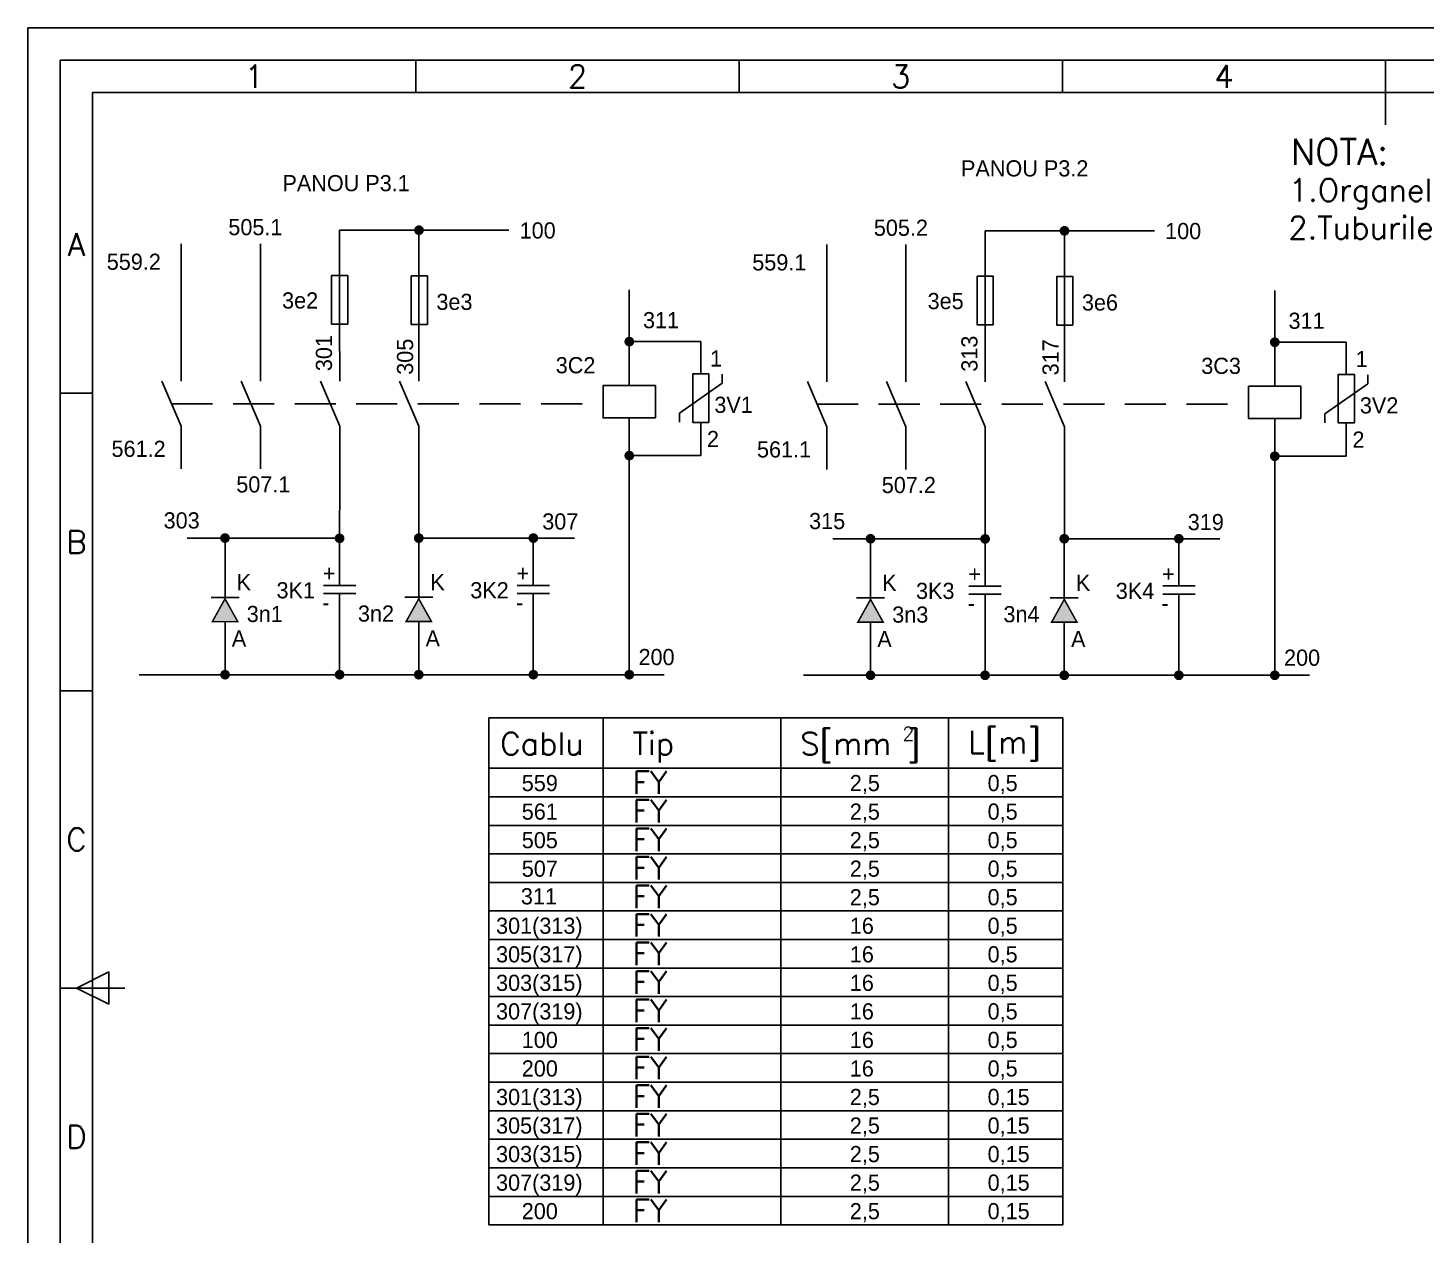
# Model space of a CAD drawing. Header units: millimetres. Extents: x 11 to 641, y 7 to 304.
# Drawn here: x 10.6 to 226.8, y 117.5 to 304.2 of the extents above; entities that cross this region are included whole.
import ezdxf
from ezdxf.enums import TextEntityAlignment as Align

# ---------------------------------------------------------------- set-up
doc = ezdxf.new("R2010")
doc.units = ezdxf.units.MM
doc.linetypes.add('HIDDEN', pattern=[9.525, 6.35, -3.175])
doc.layers.add('LIN_GR', color=3, linetype='Continuous')
doc.layers.add('LIN_SUB', color=7, linetype='Continuous')
doc.styles.add('ISO', font='SIMPLEX.shx')
doc.styles.add('ISOCP', font='SIMPLEX.SHX')

# ---------------------------------------------------------------- blocks, each defined once
blk = doc.blocks.new('a3')
at = {"color": 70}
for p, q in [((-360, 287), (-360, 292)), ((-310, 287), (-310, 292)), ((-260, 287), (-260, 292)), ((-210, 282), (-210, 292)), ((-410, 240.5), (-415, 240.5)), ((-410, 194.5), (-415, 194.5)), ((-412.5, 148.5), (-407.5, 151)), ((-407.5, 151), (-407.5, 146)), ((-415, 148.5), (-405, 148.5)), ((-407.5, 146), (-412.5, 148.5))]:
    blk.add_line(p, q, dxfattribs=at)
at = {"color": 240}
for points in [[(0, 297), (-420, 297), (-420, 0), (0, 0)], [(-5, 292), (-415, 292), (-415, 5), (-5, 5)]]:
    blk.add_lwpolyline(points, close=True, dxfattribs=at)
at = {"color": 70}
blk.add_lwpolyline([(-10, 287), (-410, 287), (-410, 10), (-10, 10)], close=True, dxfattribs=at)
at = {"color": 50}
for s, style, p in [('1', 'ISOCP', (-385, 289.5)), ('2', 'ISO', (-335, 289.5)), ('3', 'ISO', (-285, 289.5)), ('4', 'ISO', (-235, 289.5)), ('A', 'ISO', (-412.5, 263.5)), ('B', 'ISO', (-412.5, 217.5)), ('C', 'ISO', (-412.5, 171.5)), ('D', 'ISO', (-412.5, 125.5))]:
    blk.add_text(s, height=3.5, dxfattribs=dict(at, style=style)).set_placement(p, align=Align.MIDDLE)

msp = doc.modelspace()

# ---------------------------------------------------------------- linework, layer by layer
at = {"color": 2}
for p, q in [((58.7853, 267.1233), (58.7853, 272.9059)), ((58.7853, 272.9059), (71.0594, 272.9059)), ((71.0594, 249.5556), (71.0594, 272.9059)), ((71.0594, 272.9059), (84.9745, 272.9059)), ((158.6299, 272.8101), (170.904, 272.8101)), ((158.6299, 267.0276), (158.6299, 272.8101)), ((170.904, 249.4599), (170.904, 272.8101)), ((170.904, 272.8101), (184.8191, 272.8101)), ((34.2822, 251.1912), (34.2822, 270.8035)), ((46.5413, 251.1912), (46.5413, 270.8035)), ((134.1268, 251.0954), (134.1268, 270.7077)), ((146.3859, 251.0954), (146.3859, 270.7077)), ((58.7853, 265.8733), (58.7853, 267.1233)), ((158.6299, 265.7776), (158.6299, 267.0276)), ((58.7853, 265.8733), (58.7853, 258.3733)), ((158.6299, 265.7776), (158.6299, 258.2776)), ((103.5882, 251.3587), (103.5882, 263.6702)), ((203.4328, 251.2629), (203.4328, 263.5745)), ((58.7853, 258.3733), (58.7853, 257.1258)), ((158.6299, 258.2776), (158.6299, 257.0301)), ((58.8003, 251.1912), (58.7853, 257.1258)), ((103.5882, 255.6693), (114.6514, 255.6693)), ((114.6514, 250.6834), (114.6514, 255.6693)), ((158.645, 251.0954), (158.6299, 257.0301)), ((203.4328, 255.5735), (214.4961, 255.5735)), ((214.4961, 250.5877), (214.4961, 255.5735)), ((34.2822, 249.5556), (34.2822, 251.1912)), ((46.5413, 249.5556), (46.5413, 251.1912)), ((58.8003, 249.5556), (58.8003, 251.1912)), ((103.5882, 248.8587), (103.5882, 251.3587)), ((134.1268, 249.4599), (134.1268, 251.0954)), ((146.3859, 249.4599), (146.3859, 251.0954)), ((158.645, 249.4599), (158.645, 251.0954)), ((203.4328, 248.7629), (203.4328, 251.2629)), ((34.2822, 242.5737), (31.2822, 249.5737)), ((46.5413, 242.5737), (43.5413, 249.5737)), ((58.8003, 242.5737), (55.8003, 249.5737)), ((71.0594, 242.5737), (68.0594, 249.5737)), ((117.9599, 249.2441), (111.343, 244.5919)), ((117.9599, 249.2441), (117.9599, 250.6461)), ((134.1268, 242.4779), (131.1268, 249.4779)), ((146.3859, 242.4779), (143.3859, 249.4779)), ((158.645, 242.4779), (155.645, 249.4779)), ((170.904, 242.4779), (167.904, 249.4779)), ((217.8045, 249.1483), (211.1876, 244.4962)), ((217.8045, 249.1483), (217.8045, 250.5503)), ((111.343, 243.1899), (111.343, 244.5919)), ((211.1876, 243.0942), (211.1876, 244.4962)), ((34.2822, 242.5737), (34.2822, 241.1937)), ((46.5413, 242.5737), (46.5413, 241.1937)), ((58.8003, 242.5737), (58.8003, 241.1937)), ((71.0594, 242.5737), (71.0594, 225.28)), ((103.5882, 241.3572), (103.5882, 243.8587)), ((114.6514, 243.1834), (114.6514, 238.0385)), ((134.1268, 242.4779), (134.1268, 241.0979)), ((146.3859, 242.4779), (146.3859, 241.0979)), ((158.645, 242.4779), (158.645, 241.0979)), ((170.904, 242.4779), (170.904, 225.1842)), ((203.4328, 241.2614), (203.4328, 243.7629)), ((214.4961, 243.0877), (214.4961, 237.9427)), ((34.2822, 241.1937), (34.2822, 236.0138)), ((46.5413, 241.1937), (46.5413, 236.0138)), ((58.8003, 233.9102), (58.8003, 241.1937)), ((103.5882, 204.5352), (103.5882, 241.3572)), ((134.1268, 241.0979), (134.1268, 235.9181)), ((146.3859, 241.0979), (146.3859, 235.9181)), ((158.645, 233.8144), (158.645, 241.0979)), ((203.4328, 204.4395), (203.4328, 241.2614)), ((103.5882, 238.0385), (114.6514, 238.0385)), ((203.4328, 237.9427), (214.4961, 237.9427)), ((58.8003, 233.9102), (58.7779, 225.2527)), ((158.645, 233.8144), (158.6226, 225.1569)), ((41.0582, 225.2756), (35.2058, 225.2756)), ((41.0582, 225.2756), (41.0582, 219.2192)), ((49.9181, 225.2756), (41.0582, 225.2756)), ((49.9181, 225.2756), (58.778, 225.2756)), ((58.778, 225.2756), (58.778, 219.2192)), ((71.025, 225.28), (71.025, 219.2236)), ((79.8849, 225.28), (71.025, 225.28)), ((79.8849, 225.28), (88.7448, 225.28)), ((88.7448, 225.28), (88.7448, 219.2236)), ((88.7448, 225.28), (95.1077, 225.28)), ((140.9028, 225.1798), (135.0504, 225.1798)), ((149.7627, 225.1798), (140.9028, 225.1798)), ((140.9028, 225.1798), (140.9028, 219.1234)), ((149.7627, 225.1798), (158.6226, 225.1798)), ((158.6226, 225.1798), (158.6226, 219.1234)), ((179.7295, 225.1842), (170.8696, 225.1842)), ((170.8696, 225.1842), (170.8696, 219.1278)), ((179.7295, 225.1842), (188.5894, 225.1842)), ((188.5894, 225.1842), (188.5894, 219.1278)), ((188.5894, 225.1842), (194.9523, 225.1842)), ((41.0582, 215.9945), (41.0582, 219.2192)), ((58.778, 217.9692), (58.778, 219.2192)), ((71.025, 215.9989), (71.025, 219.2236)), ((88.7448, 217.9736), (88.7448, 219.2236)), ((140.9028, 215.8988), (140.9028, 219.1234)), ((158.6226, 217.8734), (158.6226, 219.1234)), ((170.8696, 215.9032), (170.8696, 219.1278)), ((188.5894, 217.8778), (188.5894, 219.1278)), ((58.778, 216.7188), (58.778, 215.4692)), ((88.7448, 216.7232), (88.7448, 215.4736)), ((158.6226, 216.623), (158.6226, 215.3734)), ((188.5894, 216.6274), (188.5894, 215.3778)), ((58.778, 204.1602), (58.778, 215.4692)), ((88.7448, 204.1602), (88.7448, 215.4736)), ((158.6226, 204.0645), (158.6226, 215.3734)), ((188.5894, 204.0645), (188.5894, 215.3778)), ((41.0582, 212.321), (41.0582, 209.2176)), ((71.025, 212.3254), (71.025, 209.222)), ((140.9028, 212.2252), (140.9028, 209.1219)), ((170.8696, 212.2296), (170.8696, 209.1263)), ((41.0582, 209.2176), (41.0582, 204.1602)), ((71.025, 209.222), (71.025, 204.1602)), ((140.9028, 209.1219), (140.9028, 204.0645)), ((170.8696, 209.1263), (170.8696, 204.0645)), ((27.7707, 204.1602), (88.7448, 204.1602)), ((88.7448, 204.1602), (103.4909, 204.1602)), ((103.4909, 204.1602), (108.9781, 204.1602)), ((130.5222, 204.0645), (188.5894, 204.0645)), ((188.5894, 204.0645), (203.3355, 204.0645)), ((203.3355, 204.0645), (208.8227, 204.0645))]:
    msp.add_line(p, q, dxfattribs=at)
at = {"color": 2, "linetype": 'HIDDEN'}
for p, q in [((32.7822, 246.0737), (99.5382, 246.0737)), ((132.6268, 245.9779), (199.3828, 245.9779))]:
    msp.add_line(p, q, dxfattribs=at)
at = {"color": 1}
for p, q in [((81.8562, 197.5036), (170.6572, 197.5036)), ((81.8562, 197.5036), (81.8562, 119.0621)), ((99.5278, 197.5036), (99.5278, 119.0621)), ((127.0077, 197.5036), (127.0077, 119.0621)), ((152.9856, 197.5036), (152.9856, 119.0621)), ((170.6572, 197.5036), (170.6572, 119.0621)), ((81.8562, 189.6847), (170.6572, 189.6847)), ((81.8562, 185.2708), (170.6572, 185.2708)), ((81.8562, 180.8569), (170.6572, 180.8569)), ((81.8562, 176.443), (170.6572, 176.443)), ((81.8562, 172.029), (170.6572, 172.029)), ((81.8562, 167.6151), (170.6572, 167.6151)), ((81.8562, 163.2012), (170.6572, 163.2012)), ((81.8562, 158.7873), (170.6572, 158.7873)), ((81.8562, 154.3734), (170.6572, 154.3734)), ((81.8562, 149.9595), (170.6572, 149.9595)), ((81.8562, 145.5456), (170.6572, 145.5456)), ((81.8562, 141.1317), (170.6572, 141.1317)), ((81.8562, 136.7177), (170.6572, 136.7177)), ((81.8562, 132.3038), (170.6572, 132.3038)), ((81.8562, 127.8899), (170.6572, 127.8899)), ((81.8562, 123.476), (170.6572, 123.476)), ((81.8562, 119.0621), (170.6572, 119.0621))]:
    msp.add_line(p, q, dxfattribs=at)
at = {"color": 2, "const_width": 0.75}
for points in [[(70.6844, 272.9059, 1), (71.4344, 272.9059, 1)], [(170.529, 272.8101, 1), (171.279, 272.8101, 1)], [(103.2132, 255.6693, 1), (103.9632, 255.6693, 1)], [(203.0578, 255.5735, 1), (203.8078, 255.5735, 1)], [(103.2132, 238.0385, 1), (103.9632, 238.0385, 1)], [(203.0578, 237.9427, 1), (203.8078, 237.9427, 1)], [(40.6832, 225.28, 1), (41.4332, 225.28, 1)], [(58.4029, 225.2527, 1), (59.1529, 225.2527, 1)], [(70.65, 225.28, 1), (71.4, 225.28, 1)], [(88.3698, 225.28, 1), (89.1198, 225.28, 1)], [(140.5278, 225.1842, 1), (141.2778, 225.1842, 1)], [(158.2476, 225.1569, 1), (158.9976, 225.1569, 1)], [(170.4946, 225.1842, 1), (171.2446, 225.1842, 1)], [(188.2144, 225.1842, 1), (188.9644, 225.1842, 1)], [(40.6832, 204.1602, 1), (41.4332, 204.1602, 1)], [(58.4043, 204.1602, 1), (59.1543, 204.1602, 1)], [(70.65, 204.1602, 1), (71.4, 204.1602, 1)], [(88.3698, 204.1602, 1), (89.1198, 204.1602, 1)], [(103.2132, 204.1602, 1), (103.9632, 204.1602, 1)], [(140.5278, 204.0645, 1), (141.2778, 204.0645, 1)], [(158.2489, 204.0645, 1), (158.9989, 204.0645, 1)], [(170.4946, 204.0645, 1), (171.2446, 204.0645, 1)], [(188.2144, 204.0645, 1), (188.9644, 204.0645, 1)], [(203.0578, 204.0645, 1), (203.8078, 204.0645, 1)]]:
    msp.add_lwpolyline(points, format="xyb", close=True, dxfattribs=at)
at = {"color": 2, "flags": 128}
for points in [[(60.0353, 258.3733), (60.0353, 265.8733), (57.5353, 265.8733), (57.5353, 258.3733)], [(72.3625, 258.3315), (72.3625, 265.8315), (69.8625, 265.8315), (69.8625, 258.3315)], [(159.8799, 258.2776), (159.8799, 265.7776), (157.3799, 265.7776), (157.3799, 258.2776)], [(172.2072, 258.2358), (172.2072, 265.7358), (169.7072, 265.7358), (169.7072, 258.2358)], [(107.6382, 243.8587), (107.6382, 248.8587), (99.5382, 248.8587), (99.5382, 243.8587)], [(115.9014, 243.1834), (115.9014, 250.6834), (113.4014, 250.6834), (113.4014, 243.1834)], [(207.4828, 243.7629), (207.4828, 248.7629), (199.3828, 248.7629), (199.3828, 243.7629)], [(215.7461, 243.0877), (215.7461, 250.5877), (213.2461, 250.5877), (213.2461, 243.0877)]]:
    msp.add_lwpolyline(points, close=True, dxfattribs=at)
for points in [[(56.278, 217.9692), (61.278, 217.9692)], [(56.278, 216.7188), (61.278, 216.7188)], [(86.2448, 217.9736), (91.2448, 217.9736)], [(86.2448, 216.7232), (91.2448, 216.7232)], [(156.1226, 217.8734), (161.1226, 217.8734)], [(156.1226, 216.623), (161.1226, 216.623)], [(186.0894, 217.8778), (191.0894, 217.8778)], [(186.0894, 216.6274), (191.0894, 216.6274)], [(38.8934, 216.1193), (43.2252, 216.1193)], [(68.8602, 216.1237), (73.1919, 216.1237)], [(138.738, 216.0236), (143.0698, 216.0236)], [(168.7048, 216.028), (173.0365, 216.028)]]:
    msp.add_lwpolyline(points, dxfattribs=at)
at = {"color": 2, "const_width": 0.24, "flags": 128}
for points in [[(41.0582, 215.8949), (39.0963, 212.365), (43.0202, 212.365)], [(71.025, 215.8993), (69.063, 212.3694), (72.9869, 212.3694)], [(140.9028, 215.7992), (138.9409, 212.2693), (142.8648, 212.2693)], [(170.8696, 215.8036), (168.9076, 212.2737), (172.8316, 212.2737)]]:
    msp.add_lwpolyline(points, close=True, dxfattribs=at)
at = {"color": 2}
for points in [[(41.049, 215.9016), (42.9741, 212.3837), (39.1476, 212.36)], [(71.0157, 215.906), (72.9409, 212.3881), (69.1144, 212.3644)], [(140.8936, 215.8059), (142.8187, 212.288), (138.9923, 212.2642)], [(170.8604, 215.8103), (172.7855, 212.2924), (168.959, 212.2686)]]:
    msp.add_solid(points, dxfattribs=at)

# ---------------------------------------------------------------- block references
msp.add_blockref('a3', (430.5756, 7.1806))

# ---------------------------------------------------------------- texts
for s, p in [('PANOU P3.2', (154.8977, 281.2154)), ('PANOU P3.1', (49.9382, 278.9319)), ('505.1', (41.5704, 272.1295)), ('100', (86.6282, 271.6163)), ('505.2', (141.415, 272.0338)), ('100', (186.4729, 271.5205)), ('559.2', (22.7655, 266.7752)), ('559.1', (122.6101, 266.6795)), ('3e2', (49.8851, 260.7928)), ('3e3', (73.7543, 260.5744)), ('3e5', (149.7297, 260.6971)), ('3e6', (173.5989, 260.4787)), ('311', (105.709, 257.7445)), ('311', (205.5537, 257.6487)), ('3C2', (92.2124, 250.7694)), ('1', (116.0825, 251.8193)), ('3C3', (192.0571, 250.6736)), ('1', (215.9272, 251.7235)), ('3V1', (116.746, 244.6523)), ('3V2', (216.5906, 244.5565)), ('561.2', (23.4986, 237.8449)), ('2', (115.5978, 239.3624)), ('561.1', (123.3432, 237.7491)), ('2', (215.4424, 239.2667)), ('507.1', (42.7968, 232.3401)), ('507.2', (142.6414, 232.2443)), ('303', (31.5587, 226.7679)), ('307', (90.1255, 226.6059)), ('315', (131.4033, 226.6721)), ('319', (189.9702, 226.5102)), ('+', (56.1894, 218.6033)), ('+', (86.1561, 218.6077)), ('+', (156.034, 218.5076)), ('+', (186.0008, 218.512)), ('K', (42.8475, 217.2148)), ('3K1', (49.027, 215.9639)), ('K', (72.8143, 217.2192)), ('3K2', (78.9938, 215.9683)), ('K', (142.6921, 217.1191)), ('K', (172.6589, 217.1235)), ('3K3', (147.9387, 215.8682)), ('3K4', (178.8384, 215.8725)), ('3n1', (44.4146, 212.3016)), ('-', (56.0967, 214.0676)), ('3n2', (61.6158, 212.3644)), ('-', (86.0635, 214.072)), ('3n3', (144.2592, 212.2059)), ('-', (155.9414, 213.9718)), ('3n4', (161.4604, 212.2687)), ('-', (185.9081, 213.9762)), ('A', (42.1063, 208.5136)), ('A', (72.073, 208.518)), ('A', (141.9509, 208.4179)), ('A', (171.9177, 208.4223)), ('200', (105.0171, 205.6364)), ('200', (204.8618, 205.5407)), ('559', (86.9563, 186.1491)), ('2,5', (137.6973, 186.1491)), ('0,5', (159.0112, 186.1491)), ('561', (86.9563, 181.7352)), ('2,5', (137.6973, 181.7352)), ('0,5', (159.0112, 181.7352)), ('505', (86.9563, 177.3212)), ('2,5', (137.6973, 177.3212)), ('0,5', (159.0112, 177.3212)), ('507', (86.9563, 172.9073)), ('2,5', (137.6973, 172.9073)), ('0,5', (159.0112, 172.9073)), ('311', (86.8191, 168.6289)), ('2,5', (137.6973, 168.4934)), ('0,5', (159.0112, 168.4934)), ('301(313)', (82.9777, 164.0795)), ('16', (137.6973, 164.0795)), ('0,5', (159.0112, 164.0795)), ('305(317)', (82.9777, 159.6656)), ('16', (137.6973, 159.6656)), ('0,5', (159.0112, 159.6656)), ('303(315)', (82.9777, 155.2517)), ('16', (137.6973, 155.2517)), ('0,5', (159.0112, 155.2517)), ('307(319)', (82.9777, 150.8378)), ('16', (137.6973, 150.8378)), ('0,5', (159.0112, 150.8378)), ('100', (86.9563, 146.4239)), ('16', (137.6973, 146.4239)), ('0,5', (159.0112, 146.4239)), ('200', (86.9563, 142.0099)), ('16', (137.6973, 142.0099)), ('0,5', (159.0112, 142.0099)), ('301(313)', (82.9777, 137.596)), ('2,5', (137.6973, 137.596)), ('0,15', (159.0112, 137.596)), ('305(317)', (82.9777, 133.1821)), ('2,5', (137.6973, 133.1821)), ('0,15', (159.0112, 133.1821)), ('303(315)', (82.9777, 128.7682)), ('2,5', (137.6973, 128.7682)), ('0,15', (159.0112, 128.7682)), ('307(319)', (82.9777, 124.3543)), ('2,5', (137.6973, 124.3543)), ('0,15', (159.0112, 124.3543)), ('200', (86.9563, 119.9404)), ('2,5', (137.6973, 119.9404)), ('0,15', (159.0112, 119.9404))]:
    msp.add_text(s, height=2.5, dxfattribs=at).set_placement(p)
for s, p in [('301', (57.6021, 251.1079)), ('305', (70.1516, 250.5435)), ('313', (157.4467, 251.0122)), ('317', (169.9962, 250.4478))]:
    msp.add_text(s, height=2.5, rotation=90, dxfattribs=at).set_placement(p)
at = {"layer": 'LIN_GR', "color": 3, "style": 'ISOCP'}
msp.add_text('NOTA:', height=4, dxfattribs=at).set_placement((205.8956, 283.0145))
at = {"layer": 'LIN_SUB', "color": 2, "style": 'ISOCP'}
for s, height, p in [('1.Organele de asamblare se acopera AE/OL/Zn40-SL-Pas-STAS 7222-90.', 3.5, (205.5894, 277.3562)), ('2.Tuburile PVC se trag pe capetele cablurilor inainte de sertizarea papucilor.', 3.5, (205.5012, 271.5404)), ('Cablu', 3.5, (83.6403, 191.738)), ('Tip', 3.5, (104.0889, 191.738)), ('S[mm ]', 3.5, (130.0294, 191.738)), ('2', 2.1, (145.8375, 193.9968)), ('L[m]', 3.5, (156.0319, 191.9902)), ('FY', 3.5, (104.0889, 185.7153)), ('FY', 3.5, (104.0889, 181.3014)), ('FY', 3.5, (104.0889, 176.8875)), ('FY', 3.5, (104.0889, 172.4736)), ('FY', 3.5, (104.0889, 168.0596)), ('FY', 3.5, (104.0889, 163.6457)), ('FY', 3.5, (104.0889, 159.2318)), ('FY', 3.5, (104.0889, 154.8179)), ('FY', 3.5, (104.0889, 150.404)), ('FY', 3.5, (104.0889, 145.9901)), ('FY', 3.5, (104.0889, 141.5762)), ('FY', 3.5, (104.0889, 137.1623)), ('FY', 3.5, (104.0889, 132.7483)), ('FY', 3.5, (104.0889, 128.3344)), ('FY', 3.5, (104.0889, 123.9205)), ('FY', 3.5, (104.0889, 119.5066))]:
    msp.add_text(s, height=height, dxfattribs=at).set_placement(p)

doc.saveas('drawing.dxf')
